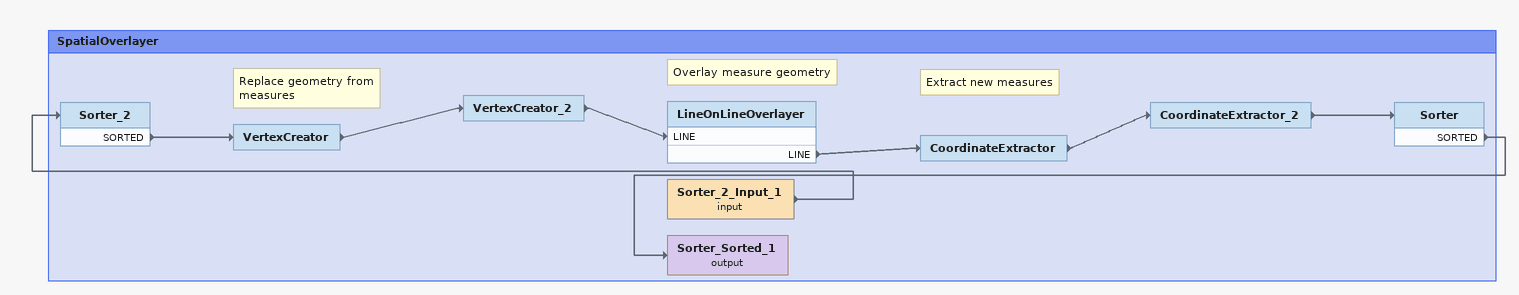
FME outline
Bookmark: SpatialOverlayer
Sorter_2_Input_1 (input)
    -> Sorter_2
Sorter_2
    SORTED -> VertexCreator
Note: Replace geometry from measures
VertexCreator
    -> VertexCreator_2
VertexCreator_2
    -> LineOnLineOverlayer [LINE]
Note: Overlay measure geometry
LineOnLineOverlayer
    LINE -> CoordinateExtractor
Note: Extract new measures
CoordinateExtractor
    -> CoordinateExtractor_2
CoordinateExtractor_2
    -> Sorter
Sorter
    SORTED -> Sorter_Sorted_1 (output)
Sorter_Sorted_1 (output)
